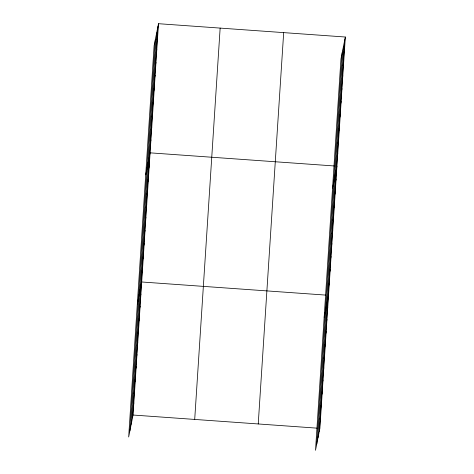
<?xml version="1.0" encoding="UTF-8"?>
<svg xmlns="http://www.w3.org/2000/svg" width="474" height="474" viewBox="0 0 474 474"><rect width="100%" height="100%" fill="white"/><g stroke="black" fill="none" stroke-linecap="round" stroke-linejoin="round"><path stroke-width="0.71" d="M129.923 430.694L155.365 39.36M131.215 424.218L156.657 32.878M132.477 417.926L157.913 26.591M158.494 23.7L154.109 45.646L128.667 436.987L133.052 415.034L158.494 23.7L345.333 37.013L319.891 428.354L315.506 450.3L340.948 58.966L345.333 37.013M194.707 419.431L220.149 28.096M258.235 423.957L283.677 32.623M316.762 444.014L342.204 52.673M318.06 437.532L343.502 46.197M319.316 431.245L344.758 39.905M157.078 39.502L157.652 36.617M156.236 52.418L156.811 49.527M155.395 65.335L155.976 62.444M154.554 78.246L155.134 75.354M153.718 91.162L154.293 88.271M152.877 104.073L153.458 101.187M152.036 116.989L152.616 114.098M151.2 129.906L151.775 127.014M150.359 142.816L150.933 139.925M145.714 174.787L150.098 152.841L334.762 166.001M148.682 168.643L149.257 165.758M147.841 181.56L148.415 178.668M146.999 194.476L147.58 191.585M146.164 207.387L146.739 204.495M145.322 220.303L145.897 217.412M144.481 233.214L145.062 230.328M143.64 246.13L144.22 243.239M142.804 259.047L143.379 256.156M141.963 271.958L142.544 269.066M137.318 303.929L141.702 281.983L325.644 295.089M140.34 296.967L140.914 294.076M139.552 309.066L140.126 306.174M138.763 321.159L139.344 318.267M137.981 333.258L138.556 330.366M137.193 345.35L137.768 342.459M136.405 357.449L136.986 354.558M135.617 369.542L136.198 366.651M134.835 381.641L135.41 378.75M134.047 393.734L134.622 390.843M133.259 405.833L133.84 402.941M343.917 52.821L344.497 49.93M343.075 65.732L343.656 62.846M342.24 78.648L342.815 75.757M341.399 91.565L341.973 88.674M340.557 104.476L341.138 101.584M339.722 117.392L340.296 114.501M338.88 130.303L339.455 127.417M338.039 143.219L338.62 140.328M337.204 156.136L337.778 153.244M332.552 188.107L336.937 166.155M335.521 181.963L336.102 179.071M334.68 194.873L335.26 191.982M333.844 207.79L334.419 204.898M333.003 220.706L333.583 217.815M332.161 233.617L332.742 230.725M331.326 246.533L331.901 243.642M330.485 259.444L331.059 256.553M329.643 272.36L330.224 269.469M328.808 285.271L329.383 282.386M324.157 317.248L328.541 295.296M327.179 310.286L327.759 307.395M326.39 322.379L326.971 319.488M325.608 334.478L326.183 331.587M324.82 346.571L325.395 343.68M324.032 358.67L324.613 355.778M323.25 370.763L323.825 367.871M322.462 382.862L323.037 379.97M321.674 394.955L322.255 392.063M320.886 407.053L321.467 404.162M320.104 419.146L320.679 416.255M133.052 415.034L316.993 428.146"/></g></svg>
